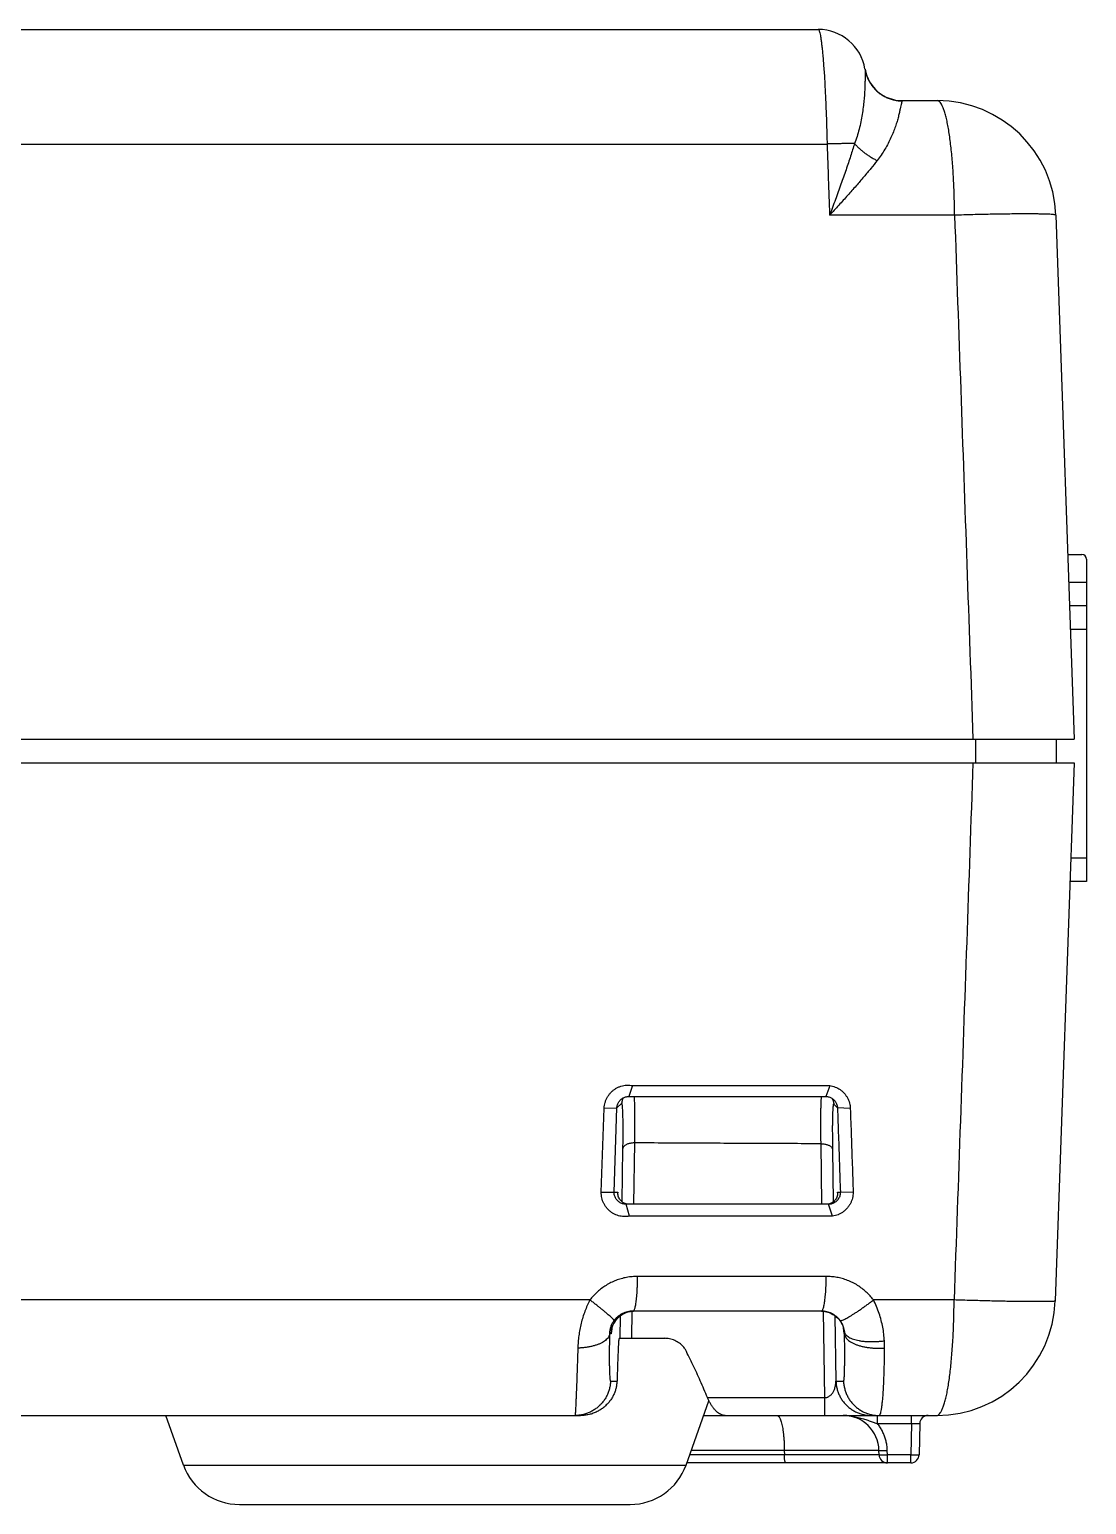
# Model space of a CAD drawing. Header units: inches. Extents: x 0 to 34, y 0 to 22.
# Drawn here: x 29.663 to 30.554, y 6.133 to 7.376 of the extents above; entities that cross this region are included whole.
import ezdxf

# ---------------------------------------------------------------- set-up
doc = ezdxf.new("R2010")
doc.units = ezdxf.units.IN
doc.header["$LTSCALE"] = 1.87
doc.header["$MEASUREMENT"] = 0
doc.layers.get('0').update_dxf_attribs({"linetype": 'CONTINUOUS'})

msp = doc.modelspace()

# ---------------------------------------------------------------- linework, layer by layer
at = {"color": 7, "linetype": 'CONTINUOUS'}
for p, q in [((27.0796, 7.3759), (30.3282, 7.3759)), ((30.3992, 7.3159), (30.4286, 7.3159)), ((27.0721, 7.2793), (30.3357, 7.2793)), ((30.4432, 7.2193), (30.3378, 7.2193)), ((30.5285, 7.2193), (30.5439, 6.7779)), ((30.5385, 6.9334), (30.5505, 6.9334)), ((30.5544, 6.9295), (30.5544, 6.6579)), ((30.5544, 6.9098), (30.5393, 6.9098)), ((30.5544, 6.8901), (30.54, 6.8901)), ((30.5407, 6.8705), (30.5544, 6.8705)), ((28.9741, 6.7779), (30.5439, 6.7779)), ((30.4607, 6.7779), (30.4607, 6.7579)), ((30.5289, 6.7779), (30.5289, 6.7579)), ((28.9409, 6.7579), (30.5439, 6.7579)), ((30.5439, 6.7579), (30.5281, 6.3044)), ((30.5544, 6.6775), (30.5411, 6.6775)), ((30.5544, 6.6579), (30.5404, 6.6579)), ((30.1717, 6.4859), (30.1686, 6.4767)), ((30.1686, 6.4767), (30.3346, 6.4767)), ((30.1717, 6.4859), (30.338, 6.4859)), ((30.338, 6.4858), (30.3346, 6.4767)), ((30.1453, 6.396), (30.1477, 6.4668)), ((30.1477, 6.4668), (30.1585, 6.467)), ((30.1561, 6.3962), (30.1585, 6.467)), ((30.1625, 6.4709), (30.1585, 6.467)), ((30.3445, 6.4671), (30.3413, 6.4702)), ((30.3553, 6.4667), (30.3445, 6.4671)), ((30.1629, 6.3879), (30.1636, 6.4329)), ((30.1728, 6.3859), (30.1736, 6.4376)), ((30.3303, 6.4369), (30.331, 6.3859)), ((30.3403, 6.4322), (30.3409, 6.3879)), ((30.1453, 6.396), (30.1561, 6.3962)), ((30.1561, 6.3962), (30.1593, 6.3962)), ((30.1593, 6.3962), (30.1593, 6.3955)), ((30.1593, 6.3957), (30.1593, 6.3962)), ((30.3445, 6.3962), (30.3469, 6.3962)), ((30.3445, 6.3962), (30.3446, 6.3957)), ((30.3446, 6.3955), (30.3445, 6.3962)), ((30.3577, 6.3958), (30.3469, 6.3962)), ((30.3369, 6.3859), (30.1662, 6.3859)), ((30.1692, 6.3759), (30.1662, 6.3859)), ((30.3403, 6.3759), (30.3369, 6.3859)), ((30.3403, 6.3759), (30.1692, 6.3759)), ((30.335, 6.3251), (30.176, 6.3251)), ((30.1358, 6.3052), (29.6412, 6.3052)), ((30.4428, 6.3052), (30.3748, 6.3052)), ((30.1612, 6.2729), (30.1615, 6.2919)), ((30.1711, 6.2729), (30.1715, 6.2957)), ((30.3309, 6.2959), (30.1722, 6.2959)), ((30.3324, 6.2957), (30.3334, 6.2229)), ((30.3423, 6.2919), (30.3432, 6.2368)), ((30.1534, 6.2766), (30.1523, 6.2766)), ((30.1603, 6.2729), (30.1989, 6.2729)), ((30.1531, 6.2368), (30.1586, 6.2368)), ((30.3432, 6.2368), (30.3496, 6.2368)), ((30.2168, 6.166), (30.2361, 6.2202)), ((30.2349, 6.2229), (30.3334, 6.2229)), ((30.3334, 6.2229), (30.3334, 6.2079)), ((28.9469, 6.2079), (30.1278, 6.2079)), ((29.7931, 6.166), (29.7781, 6.2079)), ((30.2317, 6.2079), (30.4281, 6.2079)), ((30.3782, 6.201), (30.3782, 6.2079)), ((30.4068, 6.201), (30.4068, 6.2079)), ((30.3782, 6.201), (30.4068, 6.201)), ((30.4068, 6.201), (30.4063, 6.1747)), ((30.4138, 6.201), (30.4133, 6.1747)), ((30.3794, 6.1784), (30.2212, 6.1784)), ((30.2996, 6.1784), (30.2997, 6.1747)), ((30.3795, 6.1747), (30.3794, 6.1784)), ((30.3865, 6.1747), (30.3864, 6.1784)), ((29.7931, 6.166), (30.2168, 6.166)), ((30.4063, 6.1679), (30.2174, 6.1679)), ((30.3795, 6.1747), (30.2199, 6.1747)), ((30.4063, 6.1747), (30.3865, 6.1747)), ((30.3865, 6.1679), (30.3865, 6.1747)), ((30.4063, 6.1679), (30.4063, 6.1747)), ((29.8402, 6.1329), (30.1697, 6.1329))]:
    msp.add_line(p, q, dxfattribs=at)
for points in [[(30.1541, 6.2808), (30.1541, 6.2808), (30.1541, 6.2809), (30.1542, 6.2811), (30.1543, 6.2814), (30.1544, 6.2818), (30.1546, 6.2824), (30.1548, 6.2832), (30.1552, 6.2841), (30.1557, 6.2852), (30.1563, 6.2863), (30.1571, 6.2875), (30.158, 6.2886), (30.159, 6.2898), (30.1602, 6.2909), (30.1615, 6.292), (30.163, 6.2929), (30.1646, 6.2938), (30.1663, 6.2946), (30.1681, 6.2952), (30.1701, 6.2956), (30.1721, 6.2958)], [(30.3309, 6.2958), (30.3317, 6.2958), (30.3337, 6.2956), (30.3356, 6.2952), (30.3374, 6.2946), (30.3391, 6.2939), (30.3406, 6.2931), (30.3421, 6.2922), (30.3434, 6.2911), (30.3445, 6.2901), (30.3456, 6.2889), (30.3465, 6.2878)], [(30.3465, 6.2878), (30.3473, 6.2867), (30.3479, 6.2855), (30.3485, 6.2845), (30.3489, 6.2835), (30.3492, 6.2827), (30.3494, 6.2821), (30.3495, 6.2816), (30.3496, 6.2812), (30.3497, 6.2809), (30.3497, 6.2808), (30.3497, 6.2808)]]:
    msp.add_lwpolyline(points, dxfattribs=at)
for centre, radius, start, end in [((30.3282, 7.3359), 0.04, 9.4072, 90.0001), ((30.3992, 7.3479), 0.032, 189.8326, 269.9999), ((30.4286, 7.2159), 0.1, 2, 90), ((30.5505, 6.9295), 0.00394, 0, 90), ((30.4281, 6.3079), 0.1, 270, 358), ((30.3494, 6.1779), 0.03, 1, 90.0017), ((30.4208, 6.2009), 0.007, 90, 179), ((29.8402, 6.1829), 0.05, 199.6538, 270), ((30.1697, 6.1829), 0.05, 270, 340.3462), ((30.3865, 6.1749), 0.007, 181, 270), ((30.4063, 6.1749), 0.007, 270, 359)]:
    msp.add_arc(centre, radius, start, end, dxfattribs=at)
for points, knots in [([(30.3282, 7.3759), (30.3284, 7.3759), (30.3288, 7.3754), (30.3292, 7.3744), (30.3297, 7.3727), (30.3301, 7.3705), (30.3306, 7.3676), (30.331, 7.3641), (30.3315, 7.3601), (30.332, 7.3555), (30.3324, 7.3504), (30.3328, 7.3448), (30.3333, 7.3387), (30.3337, 7.3323), (30.334, 7.3254), (30.3344, 7.3183), (30.3347, 7.3108), (30.335, 7.3032), (30.3353, 7.2953), (30.3355, 7.2874), (30.3356, 7.282), (30.3357, 7.2793)], [0, 0, 0, 0, 0.005764, 0.016948, 0.034399, 0.058179, 0.088197, 0.124287, 0.166238, 0.213795, 0.266673, 0.324554, 0.387082, 0.453848, 0.524403, 0.598275, 0.674982, 0.754028, 0.834898, 0.917068, 1, 1, 1, 1]), ([(30.3677, 7.3424), (30.3677, 7.3422), (30.3677, 7.3416), (30.3677, 7.3405), (30.3677, 7.3387), (30.3677, 7.3364), (30.3677, 7.3334), (30.3676, 7.3299), (30.3675, 7.3257), (30.3672, 7.321), (30.3668, 7.3158), (30.3662, 7.3102), (30.3653, 7.3042), (30.3642, 7.2981), (30.3628, 7.2918), (30.361, 7.2857), (30.3596, 7.2817), (30.3589, 7.2798)], [0, 0, 0, 0, 0.008787, 0.026891, 0.054388, 0.091349, 0.137856, 0.193864, 0.259109, 0.333193, 0.415491, 0.504994, 0.600486, 0.700056, 0.801452, 0.902374, 1, 1, 1, 1]), ([(30.3677, 7.3424), (30.3678, 7.3413), (30.3683, 7.339), (30.3694, 7.3358), (30.3709, 7.3326), (30.3727, 7.3297), (30.3747, 7.3269), (30.3771, 7.3244), (30.3797, 7.3222), (30.3826, 7.3203), (30.3856, 7.3186), (30.3888, 7.3173), (30.3921, 7.3164), (30.3955, 7.3158), (30.3978, 7.3157), (30.399, 7.3157)], [0, 0, 0, 0, 0.076839, 0.153702, 0.230574, 0.307457, 0.384352, 0.461261, 0.538185, 0.615123, 0.692076, 0.769043, 0.846022, 0.92301, 1, 1, 1, 1]), ([(30.399, 7.3157), (30.3988, 7.3154), (30.3986, 7.3147), (30.3983, 7.3133), (30.3978, 7.3114), (30.3973, 7.3088), (30.3966, 7.3058), (30.3958, 7.3022), (30.3947, 7.2983), (30.3933, 7.294), (30.3916, 7.2894), (30.3895, 7.2846), (30.3872, 7.2798), (30.3844, 7.2749), (30.3814, 7.27), (30.3791, 7.2669), (30.3779, 7.2654)], [0, 0, 0, 0, 0.015002, 0.040905, 0.077682, 0.125032, 0.182327, 0.248777, 0.323539, 0.405785, 0.494697, 0.589255, 0.688237, 0.79043, 0.894676, 1, 1, 1, 1]), ([(30.3992, 7.3159), (30.3992, 7.3159), (30.3991, 7.3158), (30.399, 7.3158), (30.399, 7.3157), (30.399, 7.3157)], [0, 0, 0, 0, 0.288947, 0.607368, 1, 1, 1, 1]), ([(30.4432, 7.2193), (30.4432, 7.222), (30.4431, 7.2272), (30.4429, 7.235), (30.4427, 7.2426), (30.4423, 7.2501), (30.4419, 7.2573), (30.4414, 7.2643), (30.4408, 7.2711), (30.4401, 7.2776), (30.4393, 7.2837), (30.4385, 7.2895), (30.4376, 7.2948), (30.4366, 7.2996), (30.4356, 7.3038), (30.4345, 7.3074), (30.4334, 7.3103), (30.4323, 7.3127), (30.4311, 7.3144), (30.4299, 7.3156), (30.429, 7.3159), (30.4286, 7.3159)], [0, 0, 0, 0, 0.078915, 0.157348, 0.234607, 0.309974, 0.382916, 0.453447, 0.52158, 0.587203, 0.649892, 0.708799, 0.763109, 0.812143, 0.855537, 0.893178, 0.925018, 0.951106, 0.971681, 0.987416, 1, 1, 1, 1]), ([(30.3589, 7.2798), (30.358, 7.2798), (30.3561, 7.2798), (30.3531, 7.2797), (30.3499, 7.2797), (30.3465, 7.2796), (30.343, 7.2796), (30.3394, 7.2795), (30.337, 7.2794), (30.3357, 7.2793)], [0, 0, 0, 0, 0.118957, 0.247961, 0.38581, 0.531275, 0.683055, 0.839796, 1, 1, 1, 1]), ([(30.3357, 7.2793), (30.3359, 7.2727), (30.3364, 7.2593), (30.3371, 7.2393), (30.3376, 7.226), (30.3378, 7.2193)], [0, 0, 0, 0, 0.333316, 0.666649, 1, 1, 1, 1]), ([(30.3589, 7.2798), (30.3578, 7.2763), (30.3555, 7.2689), (30.3516, 7.2574), (30.3474, 7.2452), (30.3427, 7.2324), (30.3395, 7.2237), (30.3378, 7.2193)], [0, 0, 0, 0, 0.173376, 0.362781, 0.566184, 0.7801, 1, 1, 1, 1]), ([(30.3589, 7.2798), (30.3595, 7.2791), (30.3607, 7.2777), (30.3627, 7.2757), (30.3649, 7.2737), (30.3673, 7.2719), (30.3698, 7.2701), (30.3724, 7.2684), (30.3751, 7.2668), (30.377, 7.2659), (30.3779, 7.2654)], [0, 0, 0, 0, 0.113902, 0.232635, 0.355417, 0.481437, 0.609823, 0.739664, 0.870022, 1, 1, 1, 1]), ([(30.3779, 7.2654), (30.3762, 7.2632), (30.3725, 7.2586), (30.3666, 7.2515), (30.36, 7.2439), (30.353, 7.236), (30.3455, 7.2277), (30.3404, 7.2222), (30.3378, 7.2193)], [0, 0, 0, 0, 0.138021, 0.289893, 0.454188, 0.629184, 0.812106, 1, 1, 1, 1]), ([(30.5285, 7.2193), (30.5285, 7.2195), (30.5279, 7.2197), (30.5271, 7.2198), (30.5255, 7.22), (30.5233, 7.2201), (30.5206, 7.2203), (30.5172, 7.2203), (30.5134, 7.2204), (30.5089, 7.2205), (30.504, 7.2205), (30.4987, 7.2205), (30.4928, 7.2204), (30.4866, 7.2203), (30.48, 7.2202), (30.4731, 7.2201), (30.4659, 7.22), (30.4585, 7.2198), (30.4509, 7.2196), (30.4458, 7.2194), (30.4432, 7.2193)], [0, 0, 0, 0, 0.004593, 0.015879, 0.034244, 0.059651, 0.091969, 0.13101, 0.176537, 0.228269, 0.285887, 0.349033, 0.417315, 0.490306, 0.567553, 0.648574, 0.732863, 0.819894, 0.909126, 1, 1, 1, 1]), ([(30.4432, 7.2193), (30.4449, 7.1703), (30.4484, 7.0723), (30.4535, 6.9251), (30.457, 6.827), (30.4587, 6.7779)], [0, 0, 0, 0, 0.333049, 0.666382, 1, 1, 1, 1]), ([(30.4587, 6.7579), (30.4569, 6.7075), (30.4534, 6.6069), (30.4481, 6.4561), (30.4445, 6.3555), (30.4428, 6.3052)], [0, 0, 0, 0, 0.333531, 0.666865, 1, 1, 1, 1]), ([(30.1477, 6.4668), (30.1477, 6.4676), (30.1479, 6.4693), (30.1485, 6.4717), (30.1494, 6.4741), (30.1505, 6.4763), (30.1519, 6.4784), (30.1536, 6.4803), (30.1554, 6.4819), (30.1574, 6.4834), (30.1596, 6.4845), (30.1619, 6.4854), (30.1643, 6.486), (30.1668, 6.4863), (30.1693, 6.4862), (30.1709, 6.486), (30.1717, 6.4859)], [0, 0, 0, 0, 0.071953, 0.144127, 0.215959, 0.287928, 0.35985, 0.431278, 0.502768, 0.573978, 0.644718, 0.715657, 0.786501, 0.85728, 0.928572, 1, 1, 1, 1]), ([(30.1616, 6.4739), (30.1618, 6.4741), (30.1623, 6.4745), (30.1632, 6.4752), (30.1645, 6.4759), (30.1658, 6.4764), (30.1672, 6.4767), (30.1681, 6.4767), (30.1686, 6.4767)], [0, 0, 0, 0, 0.083292, 0.26584, 0.449873, 0.633382, 0.817272, 1, 1, 1, 1]), ([(30.1736, 6.4376), (30.1736, 6.4396), (30.1736, 6.4435), (30.1737, 6.4492), (30.1737, 6.4545), (30.1737, 6.4594), (30.1737, 6.4638), (30.1736, 6.4678), (30.1735, 6.4713), (30.1734, 6.4742), (30.1733, 6.4759), (30.1733, 6.4767)], [0, 0, 0, 0, 0.154192, 0.299729, 0.43558, 0.560822, 0.674602, 0.776143, 0.864739, 0.939776, 1, 1, 1, 1]), ([(30.3307, 6.4767), (30.3307, 6.4765), (30.3306, 6.4755), (30.3305, 6.4735), (30.3304, 6.4706), (30.3303, 6.4671), (30.3302, 6.4631), (30.3302, 6.4587), (30.3302, 6.4538), (30.3302, 6.4485), (30.3302, 6.4428), (30.3303, 6.4389), (30.3303, 6.4369)], [0, 0, 0, 0, 0.016976, 0.076838, 0.150519, 0.237525, 0.337252, 0.449011, 0.572041, 0.705503, 0.848492, 1, 1, 1, 1]), ([(30.3346, 6.4767), (30.335, 6.4767), (30.3359, 6.4767), (30.3373, 6.4764), (30.3386, 6.4759), (30.3398, 6.4752), (30.3408, 6.4746), (30.3413, 6.4741), (30.3414, 6.4739)], [0, 0, 0, 0, 0.182781, 0.364823, 0.546655, 0.728549, 0.912631, 1, 1, 1, 1]), ([(30.338, 6.4859), (30.3388, 6.4857), (30.3404, 6.4854), (30.3426, 6.4847), (30.3448, 6.4838), (30.3467, 6.4826), (30.3485, 6.4811), (30.3502, 6.4795), (30.3516, 6.4776), (30.3529, 6.4756), (30.3538, 6.4735), (30.3546, 6.4712), (30.3551, 6.469), (30.3552, 6.4675), (30.3553, 6.4667)], [0, 0, 0, 0, 0.08752, 0.171405, 0.253215, 0.33458, 0.417154, 0.501183, 0.585815, 0.669951, 0.754096, 0.838171, 0.920558, 1, 1, 1, 1]), ([(30.1585, 6.467), (30.1585, 6.4675), (30.1586, 6.4684), (30.159, 6.4698), (30.1595, 6.471), (30.1602, 6.4723), (30.1609, 6.4732), (30.1614, 6.4737), (30.1616, 6.4739)], [0, 0, 0, 0, 0.178699, 0.358247, 0.538404, 0.719562, 0.901011, 1, 1, 1, 1]), ([(30.1639, 6.4755), (30.1637, 6.4753), (30.1634, 6.4747), (30.163, 6.4736), (30.1626, 6.4723), (30.1625, 6.4713), (30.1625, 6.4709)], [0, 0, 0, 0, 0.144923, 0.429908, 0.714932, 1, 1, 1, 1]), ([(30.1636, 6.4329), (30.1636, 6.4347), (30.1637, 6.4381), (30.1637, 6.4431), (30.1637, 6.4478), (30.1637, 6.4521), (30.1637, 6.4561), (30.1636, 6.4596), (30.1635, 6.4627), (30.1634, 6.4653), (30.1633, 6.4674), (30.1632, 6.469), (30.1629, 6.4701), (30.1629, 6.4708), (30.1626, 6.4709), (30.1625, 6.4709)], [0, 0, 0, 0, 0.137752, 0.268851, 0.392011, 0.506126, 0.610129, 0.703039, 0.784096, 0.852643, 0.908106, 0.950185, 0.978807, 0.994237, 1, 1, 1, 1]), ([(30.3397, 6.4753), (30.3399, 6.4749), (30.3403, 6.4744), (30.3405, 6.4738), (30.3406, 6.4736)], [0, 0, 0, 0, 0.670527, 1, 1, 1, 1]), ([(30.3413, 6.4702), (30.3413, 6.4702), (30.3409, 6.4701), (30.3409, 6.4694), (30.3407, 6.4683), (30.3406, 6.4667), (30.3404, 6.4646), (30.3403, 6.462), (30.3402, 6.4589), (30.3402, 6.4554), (30.3401, 6.4514), (30.3401, 6.4471), (30.3402, 6.4424), (30.3402, 6.4374), (30.3402, 6.434), (30.3403, 6.4322)], [0, 0, 0, 0, 0.005755, 0.021139, 0.049716, 0.091754, 0.147185, 0.215708, 0.296752, 0.38966, 0.493675, 0.607817, 0.731018, 0.862175, 1, 1, 1, 1]), ([(30.3406, 6.4736), (30.3407, 6.4734), (30.3409, 6.4727), (30.3412, 6.4715), (30.3413, 6.4706), (30.3413, 6.4702)], [0, 0, 0, 0, 0.215424, 0.607674, 1, 1, 1, 1]), ([(30.3414, 6.4739), (30.3416, 6.4738), (30.3421, 6.4733), (30.3428, 6.4723), (30.3435, 6.4711), (30.344, 6.4698), (30.3444, 6.4685), (30.3444, 6.4676), (30.3445, 6.4671)], [0, 0, 0, 0, 0.097403, 0.280678, 0.462433, 0.644832, 0.824687, 1, 1, 1, 1]), ([(30.3445, 6.4671), (30.3447, 6.4592), (30.3453, 6.4435), (30.3461, 6.4198), (30.3466, 6.4041), (30.3469, 6.3962)], [0, 0, 0, 0, 0.333325, 0.666658, 1, 1, 1, 1]), ([(30.3553, 6.4667), (30.3555, 6.4589), (30.3561, 6.4431), (30.3569, 6.4195), (30.3574, 6.4037), (30.3577, 6.3958)], [0, 0, 0, 0, 0.333325, 0.666658, 1, 1, 1, 1]), ([(30.1736, 6.4376), (30.1731, 6.4376), (30.1722, 6.4375), (30.1708, 6.4374), (30.1696, 6.4372), (30.1683, 6.4369), (30.1672, 6.4365), (30.1662, 6.436), (30.1653, 6.4355), (30.1646, 6.4349), (30.1641, 6.4343), (30.1637, 6.4336), (30.1636, 6.4331), (30.1636, 6.4329)], [0, 0, 0, 0, 0.116736, 0.231714, 0.343326, 0.450081, 0.550678, 0.644078, 0.729601, 0.807058, 0.876912, 0.940471, 1, 1, 1, 1]), ([(30.3303, 6.4369), (30.3129, 6.4369), (30.2781, 6.4371), (30.2258, 6.4373), (30.191, 6.4375), (30.1736, 6.4376)], [0, 0, 0, 0, 0.333041, 0.666378, 1, 1, 1, 1]), ([(30.3303, 6.4369), (30.3307, 6.4369), (30.3317, 6.4368), (30.333, 6.4367), (30.3343, 6.4365), (30.3355, 6.4362), (30.3366, 6.4358), (30.3377, 6.4353), (30.3385, 6.4348), (30.3392, 6.4342), (30.3398, 6.4336), (30.3401, 6.4329), (30.3403, 6.4324), (30.3403, 6.4322)], [0, 0, 0, 0, 0.116736, 0.231714, 0.343326, 0.450081, 0.550678, 0.644078, 0.729601, 0.807058, 0.876912, 0.940471, 1, 1, 1, 1]), ([(30.1692, 6.3759), (30.1684, 6.3757), (30.1668, 6.3755), (30.1645, 6.3754), (30.1621, 6.3757), (30.1598, 6.3762), (30.1575, 6.377), (30.1554, 6.378), (30.1534, 6.3794), (30.1516, 6.3809), (30.15, 6.3826), (30.1485, 6.3846), (30.1473, 6.3866), (30.1464, 6.3889), (30.1457, 6.3912), (30.1454, 6.3936), (30.1453, 6.3952), (30.1453, 6.396)], [0, 0, 0, 0, 0.066986, 0.133665, 0.199741, 0.265616, 0.331637, 0.397497, 0.463545, 0.53012, 0.596764, 0.663577, 0.730841, 0.798025, 0.865228, 0.93274, 1, 1, 1, 1]), ([(30.1662, 6.3859), (30.1657, 6.3859), (30.1647, 6.3859), (30.1632, 6.3863), (30.1619, 6.3868), (30.1606, 6.3875), (30.1594, 6.3884), (30.1584, 6.3895), (30.1575, 6.3907), (30.1569, 6.392), (30.1564, 6.3933), (30.1561, 6.3948), (30.1561, 6.3957), (30.1561, 6.3962)], [0, 0, 0, 0, 0.09153, 0.183624, 0.275413, 0.367492, 0.458838, 0.549911, 0.64049, 0.730986, 0.820992, 0.910694, 1, 1, 1, 1]), ([(30.166, 6.3862), (30.1656, 6.3864), (30.1647, 6.3867), (30.1634, 6.3874), (30.1622, 6.3884), (30.1612, 6.3895), (30.1603, 6.391), (30.1596, 6.3926), (30.1593, 6.3942), (30.1593, 6.3953), (30.1593, 6.3957)], [0, 0, 0, 0, 0.1117, 0.227475, 0.348951, 0.476439, 0.61045, 0.749303, 0.892549, 1, 1, 1, 1]), ([(30.3446, 6.3957), (30.3446, 6.3953), (30.3445, 6.3942), (30.3442, 6.3926), (30.3436, 6.391), (30.3427, 6.3895), (30.3416, 6.3884), (30.3404, 6.3874), (30.3391, 6.3867), (30.3378, 6.3862), (30.3369, 6.386), (30.3365, 6.3859)], [0, 0, 0, 0, 0.096941, 0.226175, 0.351447, 0.47235, 0.587367, 0.696961, 0.801412, 0.902186, 1, 1, 1, 1]), ([(30.3469, 6.3962), (30.3469, 6.3957), (30.3468, 6.3947), (30.3466, 6.3933), (30.3461, 6.3919), (30.3454, 6.3906), (30.3446, 6.3894), (30.3436, 6.3884), (30.3424, 6.3875), (30.3411, 6.3868), (30.3398, 6.3862), (30.3384, 6.3859), (30.3374, 6.3859), (30.3369, 6.3859)], [0, 0, 0, 0, 0.091019, 0.182564, 0.273663, 0.365108, 0.456455, 0.546909, 0.63765, 0.728329, 0.818483, 0.909189, 1, 1, 1, 1]), ([(30.3577, 6.3958), (30.3577, 6.395), (30.3576, 6.3935), (30.3571, 6.3911), (30.3564, 6.3887), (30.3554, 6.3865), (30.3541, 6.3844), (30.3526, 6.3825), (30.3509, 6.3808), (30.3491, 6.3793), (30.3471, 6.378), (30.3449, 6.377), (30.3427, 6.3763), (30.3411, 6.376), (30.3403, 6.3759)], [0, 0, 0, 0, 0.082068, 0.165871, 0.250647, 0.336183, 0.421658, 0.505798, 0.588852, 0.671173, 0.75269, 0.834308, 0.916774, 1, 1, 1, 1]), ([(30.1687, 6.3859), (30.1683, 6.3859), (30.1674, 6.3859), (30.1666, 6.3861), (30.1662, 6.3862)], [0, 0, 0, 0, 0.528987, 1, 1, 1, 1]), ([(30.176, 6.3251), (30.1744, 6.3251), (30.1713, 6.3249), (30.1667, 6.3243), (30.1621, 6.3232), (30.1577, 6.3217), (30.1534, 6.3199), (30.1494, 6.3176), (30.1455, 6.315), (30.142, 6.3121), (30.1387, 6.3088), (30.1367, 6.3065), (30.1358, 6.3052)], [0, 0, 0, 0, 0.100154, 0.200696, 0.30135, 0.401841, 0.502097, 0.602194, 0.702042, 0.801676, 0.90108, 1, 1, 1, 1]), ([(30.1727, 6.296), (30.1728, 6.2962), (30.1731, 6.2967), (30.1735, 6.2976), (30.1739, 6.2988), (30.1742, 6.3004), (30.1746, 6.3023), (30.1749, 6.3044), (30.1751, 6.3069), (30.1754, 6.3095), (30.1756, 6.3124), (30.1757, 6.3154), (30.1759, 6.3186), (30.1759, 6.3218), (30.176, 6.324), (30.176, 6.3251)], [0, 0, 0, 0, 0.023042, 0.056445, 0.100687, 0.155596, 0.22069, 0.295288, 0.378557, 0.469535, 0.567156, 0.670266, 0.777637, 0.887988, 1, 1, 1, 1]), ([(30.3313, 6.296), (30.3315, 6.2962), (30.3318, 6.2967), (30.3323, 6.2976), (30.3327, 6.2988), (30.3331, 6.3004), (30.3334, 6.3023), (30.3338, 6.3044), (30.3341, 6.3069), (30.3343, 6.3095), (30.3346, 6.3124), (30.3347, 6.3154), (30.3349, 6.3186), (30.335, 6.3218), (30.335, 6.324), (30.335, 6.3251)], [0, 0, 0, 0, 0.023883, 0.05779, 0.102324, 0.157378, 0.222506, 0.297051, 0.380194, 0.470987, 0.568376, 0.671214, 0.778286, 0.888318, 1, 1, 1, 1]), ([(30.3748, 6.3052), (30.3739, 6.3064), (30.372, 6.3087), (30.3688, 6.312), (30.3652, 6.3149), (30.3614, 6.3176), (30.3573, 6.3199), (30.353, 6.3218), (30.3485, 6.3233), (30.344, 6.3243), (30.3395, 6.3249), (30.3365, 6.3251), (30.335, 6.3251)], [0, 0, 0, 0, 0.09659, 0.195304, 0.295664, 0.397167, 0.499281, 0.601461, 0.703157, 0.80382, 0.902927, 1, 1, 1, 1]), ([(30.1358, 6.3052), (30.135, 6.3037), (30.1334, 6.3006), (30.1315, 6.2957), (30.1297, 6.2907), (30.1283, 6.2856), (30.1272, 6.2804), (30.1263, 6.2751), (30.1258, 6.2699), (30.1256, 6.2664), (30.1255, 6.2646)], [0, 0, 0, 0, 0.123499, 0.247948, 0.373301, 0.499207, 0.625238, 0.751029, 0.876155, 1, 1, 1, 1]), ([(30.1561, 6.2879), (30.1561, 6.288), (30.1559, 6.2883), (30.1555, 6.2888), (30.1548, 6.2896), (30.1539, 6.2905), (30.1526, 6.2916), (30.1512, 6.2929), (30.1495, 6.2943), (30.1476, 6.2959), (30.1455, 6.2976), (30.1432, 6.2994), (30.1408, 6.3013), (30.1384, 6.3033), (30.1367, 6.3046), (30.1358, 6.3052)], [0, 0, 0, 0, 0.012067, 0.036562, 0.073893, 0.123777, 0.185674, 0.258869, 0.342497, 0.435558, 0.536935, 0.645408, 0.759671, 0.878346, 1, 1, 1, 1]), ([(30.3466, 6.2879), (30.3468, 6.2878), (30.3472, 6.2878), (30.3479, 6.2879), (30.3489, 6.2883), (30.3501, 6.2888), (30.3516, 6.2895), (30.3533, 6.2905), (30.3552, 6.2916), (30.3573, 6.2929), (30.3595, 6.2943), (30.3619, 6.2959), (30.3644, 6.2976), (30.3669, 6.2994), (30.3696, 6.3013), (30.3722, 6.3033), (30.3739, 6.3046), (30.3748, 6.3052)], [0, 0, 0, 0, 0.013172, 0.034534, 0.06536, 0.105754, 0.155434, 0.213916, 0.280563, 0.354625, 0.435249, 0.521496, 0.612356, 0.706763, 0.803603, 0.901735, 1, 1, 1, 1]), ([(30.384, 6.2708), (30.3839, 6.2727), (30.3836, 6.2766), (30.3827, 6.2823), (30.3814, 6.2881), (30.3797, 6.2939), (30.3775, 6.2997), (30.3757, 6.3034), (30.3748, 6.3052)], [0, 0, 0, 0, 0.158599, 0.320776, 0.486231, 0.654762, 0.826119, 1, 1, 1, 1]), ([(30.4281, 6.2079), (30.4286, 6.2079), (30.4295, 6.2082), (30.4307, 6.2093), (30.4318, 6.2109), (30.4329, 6.2132), (30.434, 6.2162), (30.4351, 6.2197), (30.4361, 6.2238), (30.4371, 6.2284), (30.438, 6.2336), (30.4388, 6.2393), (30.4396, 6.2454), (30.4403, 6.2519), (30.4409, 6.2588), (30.4414, 6.266), (30.4419, 6.2735), (30.4423, 6.2812), (30.4425, 6.2891), (30.4427, 6.2972), (30.4428, 6.3025), (30.4428, 6.3052)], [0, 0, 0, 0, 0.012266, 0.027586, 0.047613, 0.073016, 0.104015, 0.140618, 0.182708, 0.230089, 0.282505, 0.339652, 0.401186, 0.466727, 0.535864, 0.608155, 0.683135, 0.760318, 0.839202, 0.919271, 1, 1, 1, 1]), ([(30.5281, 6.3044), (30.5281, 6.3042), (30.5274, 6.3042), (30.5266, 6.304), (30.5248, 6.3039), (30.5226, 6.3039), (30.5196, 6.3038), (30.5161, 6.3038), (30.5119, 6.3038), (30.5071, 6.3038), (30.5019, 6.3038), (30.4962, 6.3039), (30.4903, 6.304), (30.4842, 6.3041), (30.4779, 6.3043), (30.4713, 6.3044), (30.4644, 6.3046), (30.4574, 6.3048), (30.4501, 6.305), (30.4452, 6.3052), (30.4428, 6.3052)], [0, 0, 0, 0, 0.004473, 0.016438, 0.035978, 0.062995, 0.097398, 0.139116, 0.188101, 0.244138, 0.306228, 0.372898, 0.442444, 0.514033, 0.587919, 0.664676, 0.744965, 0.828326, 0.91369, 1, 1, 1, 1]), ([(30.1722, 6.2959), (30.1714, 6.2959), (30.1698, 6.2958), (30.1675, 6.2953), (30.1652, 6.2947), (30.1631, 6.2937), (30.161, 6.2926), (30.1592, 6.2912), (30.1575, 6.2897), (30.1566, 6.2885), (30.1561, 6.2879)], [0, 0, 0, 0, 0.129132, 0.257432, 0.384646, 0.510564, 0.635073, 0.758115, 0.879735, 1, 1, 1, 1]), ([(30.1722, 6.2958), (30.1718, 6.2958), (30.1706, 6.2957), (30.1687, 6.2953), (30.1664, 6.2947), (30.1642, 6.2937), (30.1622, 6.2925), (30.1603, 6.2911), (30.1586, 6.2894), (30.1576, 6.2882), (30.1571, 6.2876)], [0, 0, 0, 0, 0.070777, 0.203502, 0.336231, 0.468967, 0.601711, 0.734464, 0.867227, 1, 1, 1, 1]), ([(30.3309, 6.2959), (30.3316, 6.2958), (30.333, 6.2957), (30.3353, 6.2953), (30.3376, 6.2946), (30.3398, 6.2936), (30.3419, 6.2924), (30.3438, 6.2909), (30.3455, 6.2892), (30.347, 6.2873), (30.3482, 6.2852), (30.3492, 6.283), (30.3499, 6.2807), (30.3502, 6.2791), (30.3503, 6.2783)], [0, 0, 0, 0, 0.071284, 0.155694, 0.240109, 0.32453, 0.408955, 0.493386, 0.57782, 0.662258, 0.746696, 0.831134, 0.91557, 1, 1, 1, 1]), ([(30.3466, 6.2879), (30.3462, 6.2885), (30.3452, 6.2897), (30.3436, 6.2913), (30.3417, 6.2926), (30.3397, 6.2938), (30.3376, 6.2947), (30.3354, 6.2954), (30.3332, 6.2958), (30.3316, 6.2959), (30.3309, 6.2959)], [0, 0, 0, 0, 0.124173, 0.248841, 0.373791, 0.498994, 0.624333, 0.749643, 0.874914, 1, 1, 1, 1]), ([(30.1561, 6.2879), (30.1558, 6.2876), (30.1553, 6.2869), (30.1546, 6.2857), (30.154, 6.2845), (30.1535, 6.2833), (30.153, 6.2819), (30.1527, 6.2806), (30.1524, 6.2792), (30.1523, 6.2779), (30.1522, 6.277), (30.1523, 6.2766)], [0, 0, 0, 0, 0.105486, 0.213597, 0.32478, 0.438653, 0.554223, 0.670091, 0.784106, 0.894621, 1, 1, 1, 1]), ([(30.157, 6.2874), (30.1566, 6.2868), (30.1558, 6.2855), (30.1548, 6.2835), (30.154, 6.2812), (30.1535, 6.2789), (30.1534, 6.2773), (30.1534, 6.2766)], [0, 0, 0, 0, 0.181969, 0.386464, 0.59097, 0.795483, 1, 1, 1, 1]), ([(30.1542, 6.2803), (30.1541, 6.2797), (30.154, 6.2788), (30.1538, 6.2776), (30.1536, 6.277), (30.1535, 6.2766), (30.1534, 6.2766)], [0, 0, 0, 0, 0.429863, 0.738186, 0.925158, 1, 1, 1, 1]), ([(30.3498, 6.2815), (30.3496, 6.2821), (30.3493, 6.2832), (30.3486, 6.2848), (30.3477, 6.2864), (30.347, 6.2874), (30.3466, 6.2879)], [0, 0, 0, 0, 0.241439, 0.489395, 0.74263, 1, 1, 1, 1]), ([(30.3503, 6.2783), (30.3503, 6.2788), (30.3501, 6.2799), (30.3499, 6.281), (30.3498, 6.2815)], [0, 0, 0, 0, 0.493429, 1, 1, 1, 1]), ([(30.3504, 6.2766), (30.3503, 6.2767), (30.3502, 6.2771), (30.3501, 6.2775), (30.35, 6.2778)], [0, 0, 0, 0, 0.335014, 1, 1, 1, 1]), ([(30.3504, 6.2766), (30.3504, 6.2768), (30.3504, 6.2772), (30.3504, 6.2777), (30.3504, 6.2781), (30.3503, 6.2783)], [0, 0, 0, 0, 0.326503, 0.660003, 1, 1, 1, 1]), ([(30.3503, 6.2783), (30.3504, 6.2779), (30.3507, 6.277), (30.3515, 6.2759), (30.3527, 6.2748), (30.3541, 6.2738), (30.3559, 6.2729), (30.3579, 6.2721), (30.3602, 6.2715), (30.3627, 6.2709), (30.3654, 6.2705), (30.3683, 6.2702), (30.3713, 6.2701), (30.3744, 6.2701), (30.3776, 6.2702), (30.3808, 6.2704), (30.383, 6.2707), (30.384, 6.2708)], [0, 0, 0, 0, 0.034922, 0.072724, 0.114964, 0.162587, 0.216043, 0.275419, 0.340539, 0.411031, 0.486376, 0.565945, 0.649018, 0.734809, 0.822484, 0.911175, 1, 1, 1, 1]), ([(30.1523, 6.2766), (30.1522, 6.2761), (30.152, 6.2751), (30.1513, 6.2737), (30.1502, 6.2724), (30.1488, 6.2711), (30.1472, 6.2699), (30.1452, 6.2688), (30.1429, 6.2678), (30.1405, 6.267), (30.1378, 6.2662), (30.1349, 6.2656), (30.1319, 6.2651), (30.1287, 6.2648), (30.1266, 6.2647), (30.1255, 6.2646)], [0, 0, 0, 0, 0.046321, 0.095606, 0.149523, 0.209165, 0.275109, 0.347525, 0.42627, 0.510969, 0.601065, 0.69586, 0.794549, 0.896245, 1, 1, 1, 1]), ([(30.1523, 6.2766), (30.1522, 6.2748), (30.1522, 6.2714), (30.1521, 6.2664), (30.1521, 6.2617), (30.1521, 6.2573), (30.1521, 6.2532), (30.1521, 6.2495), (30.1522, 6.2463), (30.1523, 6.2435), (30.1524, 6.2411), (30.1525, 6.2393), (30.1527, 6.238), (30.1528, 6.2373), (30.153, 6.2368), (30.1531, 6.2368)], [0, 0, 0, 0, 0.130956, 0.256531, 0.375579, 0.486905, 0.589395, 0.682107, 0.764147, 0.834667, 0.893044, 0.93883, 0.97171, 0.991709, 1, 1, 1, 1]), ([(30.1603, 6.2729), (30.1603, 6.2729), (30.1603, 6.2726), (30.1602, 6.2723), (30.1601, 6.2717), (30.16, 6.271), (30.1599, 6.2702), (30.1599, 6.2692), (30.1598, 6.2681), (30.1597, 6.2669), (30.1597, 6.2658), (30.1596, 6.2646), (30.1596, 6.2638), (30.1596, 6.2634)], [0, 0, 0, 0, 0.015474, 0.054025, 0.113142, 0.189817, 0.282513, 0.387917, 0.502293, 0.62386, 0.750509, 0.877307, 1, 1, 1, 1]), ([(30.2163, 6.2634), (30.216, 6.2638), (30.2154, 6.2648), (30.2143, 6.2662), (30.2129, 6.2676), (30.2112, 6.2689), (30.2093, 6.2701), (30.2073, 6.2711), (30.2051, 6.2719), (30.2029, 6.2725), (30.2008, 6.2728), (30.1995, 6.2729), (30.1989, 6.2729)], [0, 0, 0, 0, 0.075181, 0.161686, 0.257333, 0.360732, 0.46983, 0.582253, 0.69519, 0.804726, 0.907758, 1, 1, 1, 1]), ([(30.3496, 6.2368), (30.3497, 6.2368), (30.3499, 6.2373), (30.35, 6.238), (30.3501, 6.2393), (30.3503, 6.2411), (30.3504, 6.2434), (30.3505, 6.2462), (30.3505, 6.2495), (30.3506, 6.2531), (30.3506, 6.2572), (30.3506, 6.2616), (30.3506, 6.2664), (30.3505, 6.2714), (30.3504, 6.2748), (30.3504, 6.2766)], [0, 0, 0, 0, 0.008192, 0.027977, 0.060557, 0.106001, 0.164037, 0.234259, 0.316084, 0.408703, 0.511248, 0.622788, 0.74222, 0.868349, 1, 1, 1, 1]), ([(30.3504, 6.2766), (30.3505, 6.2761), (30.3507, 6.2751), (30.3514, 6.2737), (30.3525, 6.2723), (30.3539, 6.271), (30.3556, 6.2698), (30.3576, 6.2687), (30.3599, 6.2677), (30.3624, 6.2668), (30.3652, 6.2661), (30.3681, 6.2655), (30.3712, 6.265), (30.3744, 6.2647), (30.3776, 6.2645), (30.3809, 6.2645), (30.3831, 6.2646), (30.3842, 6.2647)], [0, 0, 0, 0, 0.038432, 0.079325, 0.124055, 0.173524, 0.228206, 0.288231, 0.353472, 0.423606, 0.498158, 0.576537, 0.658062, 0.741983, 0.827502, 0.913789, 1, 1, 1, 1]), ([(30.3842, 6.2647), (30.3842, 6.2654), (30.3842, 6.2667), (30.3841, 6.2688), (30.3841, 6.2701), (30.384, 6.2708)], [0, 0, 0, 0, 0.329925, 0.663286, 1, 1, 1, 1]), ([(30.1255, 6.2646), (30.1255, 6.2623), (30.1253, 6.2577), (30.1251, 6.251), (30.1249, 6.2446), (30.1247, 6.2386), (30.1245, 6.2331), (30.1243, 6.2281), (30.1241, 6.2235), (30.1239, 6.2195), (30.1238, 6.2161), (30.1236, 6.2132), (30.1235, 6.211), (30.1234, 6.2093), (30.1232, 6.2085), (30.1232, 6.2079), (30.1231, 6.2079)], [0, 0, 0, 0, 0.12392, 0.2424, 0.354649, 0.459911, 0.557481, 0.646705, 0.726975, 0.797733, 0.858482, 0.908798, 0.94833, 0.976803, 0.994027, 1, 1, 1, 1]), ([(30.1596, 6.2634), (30.1595, 6.2604), (30.1592, 6.2546), (30.1589, 6.2457), (30.1587, 6.2398), (30.1586, 6.2368)], [0, 0, 0, 0, 0.331799, 0.665133, 1, 1, 1, 1]), ([(30.2349, 6.2229), (30.2329, 6.2276), (30.229, 6.2369), (30.2227, 6.2504), (30.2184, 6.2591), (30.2163, 6.2634)], [0, 0, 0, 0, 0.346159, 0.679444, 1, 1, 1, 1]), ([(30.3795, 6.2079), (30.3797, 6.2079), (30.3802, 6.2083), (30.3807, 6.2093), (30.3812, 6.2109), (30.3816, 6.2132), (30.382, 6.216), (30.3824, 6.2195), (30.3828, 6.2235), (30.3831, 6.228), (30.3834, 6.2331), (30.3836, 6.2386), (30.3838, 6.2446), (30.384, 6.251), (30.3841, 6.2577), (30.3842, 6.2623), (30.3842, 6.2647)], [0, 0, 0, 0, 0.010817, 0.02987, 0.0591, 0.098821, 0.148963, 0.209285, 0.279434, 0.358966, 0.447361, 0.544037, 0.648355, 0.759624, 0.877101, 1, 1, 1, 1]), ([(30.1586, 6.2368), (30.1585, 6.2359), (30.1583, 6.2339), (30.1578, 6.2311), (30.157, 6.2282), (30.1558, 6.2253), (30.1543, 6.2225), (30.1524, 6.2198), (30.1502, 6.2173), (30.1477, 6.2149), (30.1449, 6.2128), (30.1418, 6.2111), (30.1385, 6.2096), (30.135, 6.2086), (30.1314, 6.208), (30.129, 6.2079), (30.1278, 6.2079)], [0, 0, 0, 0, 0.060862, 0.123886, 0.188624, 0.25461, 0.322522, 0.392494, 0.464289, 0.538031, 0.61387, 0.690882, 0.768256, 0.84612, 0.923702, 1, 1, 1, 1]), ([(30.1531, 6.2368), (30.1531, 6.2357), (30.1529, 6.2335), (30.1522, 6.2303), (30.1512, 6.2272), (30.1499, 6.2241), (30.1482, 6.2213), (30.1462, 6.2186), (30.144, 6.2162), (30.1415, 6.2141), (30.1388, 6.2122), (30.1359, 6.2106), (30.1328, 6.2094), (30.1301, 6.2086), (30.1284, 6.2083), (30.1278, 6.2082)], [0, 0, 0, 0, 0.079525, 0.159049, 0.238571, 0.31809, 0.397605, 0.477116, 0.556622, 0.636122, 0.715617, 0.795107, 0.874593, 0.954076, 1, 1, 1, 1]), ([(30.3334, 6.2229), (30.3337, 6.2228), (30.3341, 6.2229), (30.3348, 6.2229), (30.3356, 6.2231), (30.3364, 6.2234), (30.3371, 6.2238), (30.3379, 6.2243), (30.3387, 6.2249), (30.3394, 6.2256), (30.3401, 6.2265), (30.3408, 6.2275), (30.3414, 6.2286), (30.3419, 6.2299), (30.3424, 6.2314), (30.3428, 6.233), (30.3431, 6.2348), (30.3431, 6.2361), (30.3432, 6.2368)], [0, 0, 0, 0, 0.035964, 0.074001, 0.114525, 0.157594, 0.203455, 0.252179, 0.303842, 0.358809, 0.417579, 0.480742, 0.548987, 0.623107, 0.704025, 0.792844, 0.890917, 1, 1, 1, 1]), ([(30.3432, 6.2368), (30.3432, 6.2357), (30.3434, 6.2335), (30.344, 6.2303), (30.345, 6.2272), (30.3464, 6.2241), (30.348, 6.2213), (30.35, 6.2186), (30.3522, 6.2162), (30.3547, 6.2141), (30.3575, 6.2122), (30.3604, 6.2106), (30.3634, 6.2094), (30.3666, 6.2085), (30.3698, 6.208), (30.372, 6.2079), (30.3731, 6.2079)], [0, 0, 0, 0, 0.071451, 0.1429, 0.214347, 0.28579, 0.35723, 0.428665, 0.500096, 0.571522, 0.642943, 0.71436, 0.785774, 0.857184, 0.928593, 1, 1, 1, 1]), ([(30.3496, 6.2368), (30.3496, 6.2357), (30.3498, 6.2335), (30.3505, 6.2303), (30.3515, 6.2272), (30.3528, 6.2241), (30.3545, 6.2213), (30.3564, 6.2186), (30.3587, 6.2162), (30.3612, 6.2141), (30.3639, 6.2122), (30.3668, 6.2106), (30.3698, 6.2094), (30.373, 6.2085), (30.3762, 6.208), (30.3784, 6.2079), (30.3795, 6.2079)], [0, 0, 0, 0, 0.071448, 0.142896, 0.214342, 0.285786, 0.357226, 0.428662, 0.500093, 0.571519, 0.642941, 0.714359, 0.785772, 0.857183, 0.928592, 1, 1, 1, 1]), ([(30.2497, 6.2079), (30.2492, 6.2079), (30.2481, 6.208), (30.2466, 6.2085), (30.2449, 6.2094), (30.2433, 6.2105), (30.2417, 6.212), (30.2401, 6.2138), (30.2387, 6.2158), (30.2373, 6.218), (30.236, 6.2204), (30.2353, 6.222), (30.2349, 6.2229)], [0, 0, 0, 0, 0.068473, 0.143352, 0.225783, 0.316264, 0.415379, 0.522206, 0.635297, 0.754023, 0.876438, 1, 1, 1, 1]), ([(30.1278, 6.2082), (30.1273, 6.2081), (30.1258, 6.2079), (30.1242, 6.2079), (30.1231, 6.2079)], [0, 0, 0, 0, 0.296863, 1, 1, 1, 1]), ([(30.2935, 6.2079), (30.2937, 6.2079), (30.2942, 6.2077), (30.2949, 6.2071), (30.2956, 6.2061), (30.2962, 6.2049), (30.2968, 6.2033), (30.2973, 6.2014), (30.2978, 6.1992), (30.2983, 6.1967), (30.2987, 6.194), (30.299, 6.1912), (30.2993, 6.1881), (30.2995, 6.1849), (30.2996, 6.1817), (30.2996, 6.1795), (30.2996, 6.1784)], [0, 0, 0, 0, 0.022845, 0.050946, 0.087171, 0.132601, 0.187443, 0.251454, 0.324116, 0.404716, 0.492398, 0.586185, 0.685008, 0.787724, 0.893134, 1, 1, 1, 1]), ([(30.3494, 6.2079), (30.3511, 6.2079), (30.3544, 6.2077), (30.3594, 6.2069), (30.364, 6.2058), (30.3682, 6.2045), (30.3719, 6.2032), (30.3752, 6.2021), (30.3773, 6.2013), (30.3782, 6.201)], [0, 0, 0, 0, 0.165508, 0.338115, 0.502877, 0.648133, 0.77864, 0.895746, 1, 1, 1, 1]), ([(30.3864, 6.1784), (30.3864, 6.1795), (30.3863, 6.1819), (30.3857, 6.1853), (30.3848, 6.1887), (30.3836, 6.192), (30.3821, 6.1952), (30.3803, 6.1982), (30.379, 6.2001), (30.3782, 6.201)], [0, 0, 0, 0, 0.14247, 0.285535, 0.428677, 0.571646, 0.714708, 0.857646, 1, 1, 1, 1]), ([(30.4068, 6.201), (30.4072, 6.201), (30.4079, 6.201), (30.409, 6.201), (30.41, 6.201), (30.4109, 6.201), (30.4117, 6.201), (30.4124, 6.201), (30.413, 6.201), (30.4134, 6.201), (30.4136, 6.201), (30.4138, 6.201), (30.4138, 6.201)], [0, 0, 0, 0, 0.156536, 0.309176, 0.454149, 0.587908, 0.707168, 0.809011, 0.890945, 0.950927, 0.987515, 1, 1, 1, 1]), ([(30.3794, 6.1784), (30.3794, 6.1784), (30.3796, 6.1784), (30.3798, 6.1783), (30.3803, 6.1783), (30.3808, 6.1783), (30.3815, 6.1783), (30.3824, 6.1783), (30.3833, 6.1783), (30.3843, 6.1783), (30.3854, 6.1784), (30.3861, 6.1784), (30.3864, 6.1784)], [0, 0, 0, 0, 0.012603, 0.049309, 0.109375, 0.191349, 0.293221, 0.412489, 0.546219, 0.691123, 0.843634, 1, 1, 1, 1]), ([(30.3011, 6.1679), (30.301, 6.1679), (30.3008, 6.1679), (30.3006, 6.1682), (30.3004, 6.1686), (30.3002, 6.1692), (30.3001, 6.1699), (30.2999, 6.1707), (30.2998, 6.1716), (30.2997, 6.1726), (30.2997, 6.1737), (30.2997, 6.1744), (30.2997, 6.1747)], [0, 0, 0, 0, 0.03296, 0.078841, 0.142443, 0.224424, 0.323801, 0.438727, 0.566783, 0.705137, 0.850654, 1, 1, 1, 1]), ([(30.3795, 6.1747), (30.3795, 6.1747), (30.3797, 6.1747), (30.3799, 6.1747), (30.3803, 6.1747), (30.3808, 6.1747), (30.3815, 6.1747), (30.3824, 6.1747), (30.3833, 6.1747), (30.3843, 6.1747), (30.3854, 6.1747), (30.3861, 6.1747), (30.3865, 6.1747)], [0, 0, 0, 0, 0.012066, 0.046912, 0.104347, 0.184083, 0.285168, 0.40554, 0.541896, 0.689854, 0.844326, 1, 1, 1, 1]), ([(30.4063, 6.1747), (30.4067, 6.1747), (30.4074, 6.1747), (30.4085, 6.1747), (30.4095, 6.1747), (30.4105, 6.1747), (30.4113, 6.1747), (30.412, 6.1747), (30.4126, 6.1747), (30.413, 6.1747), (30.4132, 6.1747), (30.4133, 6.1747), (30.4133, 6.1747)], [0, 0, 0, 0, 0.155674, 0.310146, 0.458104, 0.59446, 0.714832, 0.815917, 0.895653, 0.953088, 0.987934, 1, 1, 1, 1])]:
    msp.add_open_spline(points, degree=3, knots=knots, dxfattribs=at)
for points in [[(30.1662, 6.3862), (30.1662, 6.3862), (30.1661, 6.3862), (30.166, 6.3862)], [(30.1722, 6.2959), (30.1724, 6.2959), (30.1725, 6.2959), (30.1727, 6.296)], [(30.3309, 6.2959), (30.331, 6.2959), (30.3312, 6.2959), (30.3313, 6.296)], [(30.1543, 6.2816), (30.1543, 6.2813), (30.1543, 6.2811), (30.1542, 6.2808)], [(30.1542, 6.2808), (30.1542, 6.2806), (30.1542, 6.2804), (30.1542, 6.2803)], [(30.1571, 6.2876), (30.1571, 6.2875), (30.157, 6.2874), (30.157, 6.2874)], [(30.3496, 6.2809), (30.3496, 6.2811), (30.3496, 6.2813), (30.3495, 6.2816)], [(30.3496, 6.2808), (30.3496, 6.2808), (30.3496, 6.2808), (30.3496, 6.2809)], [(30.3498, 6.2791), (30.3498, 6.2797), (30.3497, 6.2802), (30.3496, 6.2808)], [(30.35, 6.2778), (30.35, 6.2783), (30.3499, 6.2787), (30.3498, 6.2791)]]:
    msp.add_open_spline(points, degree=3, dxfattribs=at)

doc.saveas('drawing.dxf')
